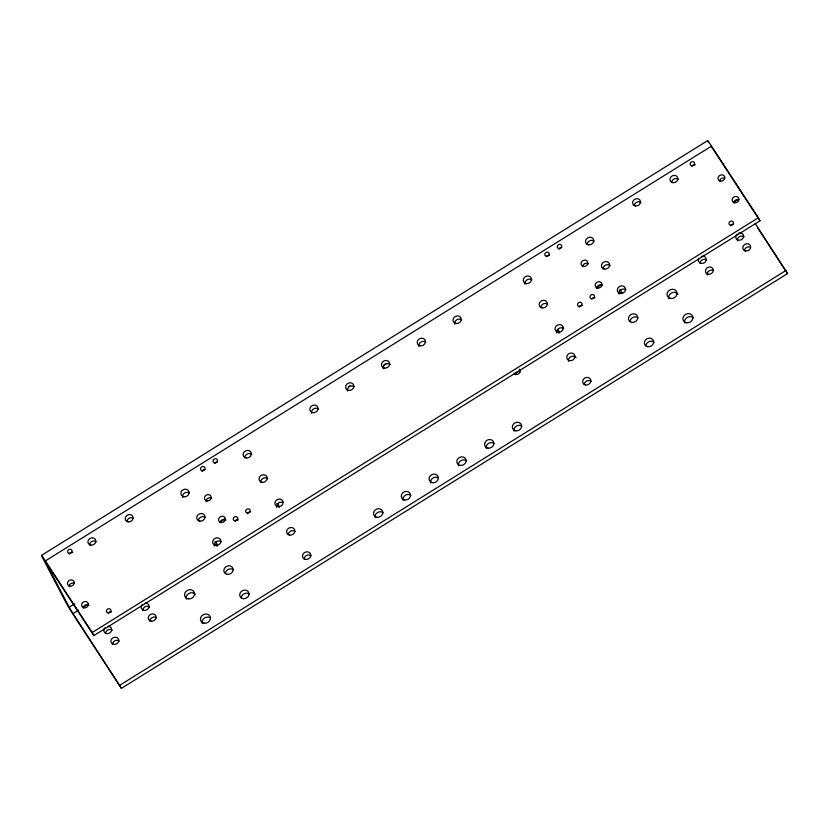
<?xml version="1.0" encoding="UTF-8"?>
<svg xmlns="http://www.w3.org/2000/svg" width="829" height="829" viewBox="0 0 829 829"><rect width="100%" height="100%" fill="white"/><g stroke="black" fill="none" stroke-linecap="round" stroke-linejoin="round"><path stroke-width="1.24" d="M41.471 555.399L707.593 140.64M121.428 688.36L74.62 616.745A12.849 0.528 58.1 0 1 65.595 601.854L42.061 556.85A12.849 0.528 58.1 0 1 45.408 560.881L711.531 146.111L758.348 217.726L759.965 220.835L93.843 635.594L45.346 561.637L70.413 609.512L121.428 688.36L787.55 273.601L755.188 223.467M69.128 607.263L74.62 603.833M72.993 613.636L78.486 610.217M82.89 607.481L88.382 604.061M220.286 521.928L224.68 519.192M596.217 287.85L601.709 284.43M733.624 202.297L738.017 199.561M93.843 635.594L92.226 632.496L758.348 217.726M119.801 685.251L785.923 270.492M712.235 147.842L711.583 147.22M712.505 148.246L759.965 220.835M757.509 227.633L787.55 273.601M45.408 560.881L92.226 632.496M708.184 142.091A12.849 0.528 58.1 0 1 711.531 146.111M454.769 324.18A4.218 3.71 -27.6 0 1 461.68 319.88M418.977 346.47A4.218 3.71 -27.6 0 1 425.888 342.17M383.174 368.76A4.218 3.71 -27.6 0 1 390.086 364.449M347.382 391.05A4.218 3.71 -27.6 0 1 354.294 386.739M311.58 413.339A4.218 3.71 -27.6 0 1 318.502 409.029M733.769 203.022A3.482 3.067 -27.6 0 1 738.888 199.83M719.634 181.396A3.482 3.067 -27.6 0 1 724.764 178.214M83.211 608.092A3.482 3.067 -27.6 0 1 89.035 605.336M69.076 586.476A3.482 3.067 -27.6 0 1 74.206 583.284M108.371 613.056A2.332 2.052 -27.6 0 1 111.49 611.999M730.691 225.954A2.332 2.052 -27.6 0 1 733.478 224.213M692.06 165.966A2.332 2.052 -27.6 0 1 695.168 164.919M69.325 554A2.332 2.052 -27.6 0 1 72.745 552.601M126.889 521.679A4.041 3.544 -27.6 0 1 133.624 518.488M89.532 544.933A4.041 3.544 -27.6 0 1 96.278 541.741M671.614 182.504A4.041 3.544 -27.6 0 1 678.35 179.313M634.258 205.758A4.041 3.544 -27.6 0 1 641.004 202.566M182.618 497.441A4.218 3.71 -27.6 0 1 189.53 493.131M198.38 520.788A4.218 3.71 -27.6 0 1 205.426 517.462M214.41 546.083A4.218 3.71 -27.6 0 1 221.333 541.783M587.139 244.514A4.218 3.71 -27.6 0 1 594.186 241.177M619.066 294.129A4.218 3.71 -27.6 0 1 625.978 289.818M603.035 268.834A4.218 3.71 -27.6 0 1 610.082 265.498M247.415 513.742A2.332 2.052 -27.6 0 1 250.213 512.001M235.198 520.975A2.332 2.052 -27.6 0 1 238.306 519.918M202.193 471.369A2.332 2.052 -27.6 0 1 204.991 469.628M214.877 463.09A2.332 2.052 -27.6 0 1 217.436 461.877M546.694 256.482A2.332 2.052 -27.6 0 1 549.254 255.27M558.912 249.26A2.332 2.052 -27.6 0 1 561.71 247.519M591.906 298.854A2.332 2.052 -27.6 0 1 595.025 297.808M579.233 307.134A2.332 2.052 -27.6 0 1 582.569 305.559M206.048 501.462A3.482 3.067 -27.6 0 1 211.644 498.281M220.172 522.809A3.482 3.067 -27.6 0 1 225.996 520.063M596.807 288.419A3.482 3.067 -27.6 0 1 602.538 285.466M582.673 266.679A3.482 3.067 -27.6 0 1 588.497 263.923M556.808 332.885A4.218 3.71 -27.6 0 1 563.73 328.585M540.777 307.59A4.218 3.71 -27.6 0 1 547.824 304.264M525.016 284.243A4.218 3.71 -27.6 0 1 531.928 279.943M244.742 457.701A4.218 3.71 -27.6 0 1 251.788 454.375M260.638 482.032A4.218 3.71 -27.6 0 1 267.684 478.696M276.668 507.327A4.218 3.71 -27.6 0 1 282.73 502.488M107.811 626.361A4.041 3.544 -27.6 0 1 111.573 630.6A4.041 3.544 -27.6 0 1 105.78 633.335A4.041 3.544 -27.6 0 1 105.014 627.688M145.158 603.108A4.041 3.544 -27.6 0 1 148.93 607.346A4.041 3.544 -27.6 0 1 143.137 610.082A4.041 3.544 -27.6 0 1 142.37 604.424M214.918 541.814A4.767 4.197 -27.6 0 1 217.043 546.456M276.896 503.504A4.218 3.71 -27.6 0 1 278.927 506.612M519.182 369.154A3.306 2.901 -27.6 0 1 518.83 373.651A3.306 2.901 -27.6 0 1 514.094 373.216M557.886 329.6A4.218 3.71 -27.6 0 1 558.922 333.175M619.574 289.849A4.767 4.197 -27.6 0 1 621.864 293.362M701.313 256.399A4.041 3.544 -27.6 0 1 706.246 259.456A4.041 3.544 -27.6 0 1 701.261 263.425A4.041 3.544 -27.6 0 1 698.909 258.316M738.67 233.136A4.041 3.544 -27.6 0 1 743.582 236.524A4.041 3.544 -27.6 0 1 737.965 240.016A4.041 3.544 -27.6 0 1 736.898 234.244M383.931 364.967A29.357 13.958 -33.2 0 1 386.127 363.662M350.004 385.786A5.14 2.446 -33.2 0 1 348.833 386.221M375.278 517.617A4.767 4.197 -27.6 0 1 377.475 512.581A4.767 4.197 -27.6 0 1 383.091 512.747M403.039 500.333A4.767 4.197 -27.6 0 1 405.246 495.286A4.767 4.197 -27.6 0 1 410.852 495.462M430.8 483.038A4.767 4.197 -27.6 0 1 433.007 478.001A4.767 4.197 -27.6 0 1 438.624 478.167M458.572 465.753A4.767 4.197 -27.6 0 1 460.779 460.717A4.767 4.197 -27.6 0 1 466.385 460.883M486.333 448.458A4.767 4.197 -27.6 0 1 488.54 443.422A4.767 4.197 -27.6 0 1 494.157 443.598M514.104 431.173A4.767 4.197 -27.6 0 1 516.312 426.137A4.767 4.197 -27.6 0 1 521.918 426.303M515.296 374.863A3.306 2.901 -27.6 0 1 520.146 371.848M684.692 322.958A5.14 4.518 -27.6 0 1 687.065 317.528A5.14 4.518 -27.6 0 1 693.106 317.714M645.978 345.962A4.767 4.197 -27.6 0 1 648.889 341.724A4.767 4.197 -27.6 0 1 653.946 342.201M584.258 384.677A4.218 3.71 -27.6 0 1 591.315 381.35M568.497 361.33A4.218 3.71 -27.6 0 1 576.062 357.755M556.611 331.849A4.218 3.71 -27.6 0 1 559.513 332.698M304.119 559.109A4.218 3.71 -27.6 0 1 311.165 555.782M288.223 534.788A4.218 3.71 -27.6 0 1 295.269 531.462M276.471 506.291A4.218 3.71 -27.6 0 1 279.373 507.13M630.081 321.642A4.767 4.197 -27.6 0 1 632.983 317.403A4.767 4.197 -27.6 0 1 638.05 317.88M618.869 292.596A4.767 4.197 -27.6 0 1 622.154 293.549M668.796 298.637A5.14 4.518 -27.6 0 1 671.759 292.886A5.14 4.518 -27.6 0 1 677.998 294.274M202.224 623.367A5.14 4.518 -27.6 0 1 204.597 617.947A5.14 4.518 -27.6 0 1 210.639 618.123M186.318 599.046A5.14 4.518 -27.6 0 1 189.292 593.295A5.14 4.518 -27.6 0 1 195.53 594.694M241.322 597.927A4.767 4.197 -27.6 0 1 244.234 593.688A4.767 4.197 -27.6 0 1 249.291 594.155M225.426 573.606A4.767 4.197 -27.6 0 1 228.327 569.368A4.767 4.197 -27.6 0 1 233.395 569.834M214.214 544.549A4.767 4.197 -27.6 0 1 217.499 545.513M112.526 644.278A4.041 3.544 -27.6 0 1 119.272 641.086M149.883 621.025A4.041 3.544 -27.6 0 1 156.619 617.833M142.816 610.217A4.041 3.544 -27.6 0 1 149.562 607.025M105.459 633.47A4.041 3.544 -27.6 0 1 112.205 630.278M707.189 275.021A4.041 3.544 -27.6 0 1 712.992 270.399M699.997 263.28A4.041 3.544 -27.6 0 1 706.733 260.099M744.411 250.835A4.041 3.544 -27.6 0 1 750.338 247.146M737.468 240.959A4.041 3.544 -27.6 0 1 744.09 236.835M376.915 517.255A4.767 4.197 -27.6 0 0 382.656 511.462A4.767 4.197 -27.6 0 0 374.884 510.249A4.767 4.197 -27.6 0 0 376.915 517.255M404.676 499.97A4.767 4.197 -27.6 0 0 410.417 494.177A4.767 4.197 -27.6 0 0 402.656 492.954A4.767 4.197 -27.6 0 0 404.676 499.97M432.448 482.675A4.767 4.197 -27.6 0 0 438.189 476.882A4.767 4.197 -27.6 0 0 430.417 475.67A4.767 4.197 -27.6 0 0 432.448 482.675M460.209 465.39A4.767 4.197 -27.6 0 0 465.95 459.598A4.767 4.197 -27.6 0 0 458.188 458.385A4.767 4.197 -27.6 0 0 460.209 465.39M487.98 448.106A4.767 4.197 -27.6 0 0 493.721 442.313A4.767 4.197 -27.6 0 0 485.949 441.09A4.767 4.197 -27.6 0 0 487.98 448.106M515.742 430.811A4.767 4.197 -27.6 0 0 521.482 425.018A4.767 4.197 -27.6 0 0 513.711 423.806A4.767 4.197 -27.6 0 0 515.742 430.811M113.801 644.423A4.041 3.544 -27.6 0 0 118.651 639.522A4.041 3.544 -27.6 0 0 112.081 638.496A4.041 3.544 -27.6 0 0 113.801 644.423M151.147 621.17A4.041 3.544 -27.6 0 0 156.007 616.268A4.041 3.544 -27.6 0 0 149.438 615.242A4.041 3.544 -27.6 0 0 151.147 621.17M188.214 598.89A5.14 4.518 -27.6 0 0 194.4 592.662A5.14 4.518 -27.6 0 0 186.028 591.346A5.14 4.518 -27.6 0 0 188.214 598.89M204.121 623.211A5.14 4.518 -27.6 0 0 210.297 616.983A5.14 4.518 -27.6 0 0 201.934 615.667A5.14 4.518 -27.6 0 0 204.121 623.211M243.115 598.662A4.767 4.197 -27.6 0 0 248.855 592.87A4.767 4.197 -27.6 0 0 241.094 591.657A4.767 4.197 -27.6 0 0 243.115 598.662M227.219 574.342A4.767 4.197 -27.6 0 0 232.959 568.549A4.767 4.197 -27.6 0 0 225.198 567.337A4.767 4.197 -27.6 0 0 227.219 574.342M289.622 535.088A4.218 3.71 -27.6 0 0 294.699 529.959A4.218 3.71 -27.6 0 0 287.829 528.881A4.218 3.71 -27.6 0 0 289.622 535.088M305.518 559.409A4.218 3.71 -27.6 0 0 310.595 554.28A4.218 3.71 -27.6 0 0 303.725 553.212A4.218 3.71 -27.6 0 0 305.518 559.409M569.761 360.646A4.218 3.71 -27.6 0 0 574.839 355.527A4.218 3.71 -27.6 0 0 567.969 354.449A4.218 3.71 -27.6 0 0 569.761 360.646M585.657 384.977A4.218 3.71 -27.6 0 0 590.735 379.848A4.218 3.71 -27.6 0 0 583.865 378.77A4.218 3.71 -27.6 0 0 585.657 384.977M631.874 322.377A4.767 4.197 -27.6 0 0 637.615 316.595A4.767 4.197 -27.6 0 0 629.843 315.372A4.767 4.197 -27.6 0 0 631.874 322.377M647.77 346.698A4.767 4.197 -27.6 0 0 653.511 340.916A4.767 4.197 -27.6 0 0 645.75 339.693A4.767 4.197 -27.6 0 0 647.77 346.698M686.588 322.802A5.14 4.518 -27.6 0 0 692.764 316.564A5.14 4.518 -27.6 0 0 684.402 315.258A5.14 4.518 -27.6 0 0 686.588 322.802M670.692 298.481A5.14 4.518 -27.6 0 0 676.868 292.243A5.14 4.518 -27.6 0 0 668.506 290.938A5.14 4.518 -27.6 0 0 670.692 298.481M708.329 274.244A4.041 3.544 -27.6 0 0 713.189 269.342A4.041 3.544 -27.6 0 0 706.609 268.306A4.041 3.544 -27.6 0 0 708.329 274.244M745.675 250.98A4.041 3.544 -27.6 0 0 750.535 246.078A4.041 3.544 -27.6 0 0 743.965 245.052A4.041 3.544 -27.6 0 0 745.675 250.98M456.033 323.507A4.218 3.71 -27.6 0 0 461.111 318.377A4.218 3.71 -27.6 0 0 454.24 317.3A4.218 3.71 -27.6 0 0 456.033 323.507M420.241 345.797A4.218 3.71 -27.6 0 0 425.318 340.667A4.218 3.71 -27.6 0 0 418.448 339.589A4.218 3.71 -27.6 0 0 420.241 345.797M384.438 368.076A4.218 3.71 -27.6 0 0 389.516 362.957A4.218 3.71 -27.6 0 0 382.646 361.879A4.218 3.71 -27.6 0 0 384.438 368.076M348.646 390.366A4.218 3.71 -27.6 0 0 353.724 385.247A4.218 3.71 -27.6 0 0 346.854 384.169A4.218 3.71 -27.6 0 0 348.646 390.366M312.854 412.655A4.218 3.71 -27.6 0 0 317.932 407.536A4.218 3.71 -27.6 0 0 311.051 406.459A4.218 3.71 -27.6 0 0 312.854 412.655M84.081 607.792A3.482 3.067 -27.6 0 0 88.278 603.564A3.482 3.067 -27.6 0 0 82.599 602.673A3.482 3.067 -27.6 0 0 84.081 607.792M69.957 586.176A3.482 3.067 -27.6 0 0 74.144 581.948A3.482 3.067 -27.6 0 0 68.465 581.056A3.482 3.067 -27.6 0 0 69.957 586.176M734.639 202.722A3.482 3.067 -27.6 0 0 738.836 198.494A3.482 3.067 -27.6 0 0 733.157 197.603A3.482 3.067 -27.6 0 0 734.639 202.722M720.515 181.105A3.482 3.067 -27.6 0 0 724.701 176.867A3.482 3.067 -27.6 0 0 719.033 175.986A3.482 3.067 -27.6 0 0 720.515 181.105M108.112 612.9A2.332 2.052 -27.6 0 0 110.91 610.071A2.332 2.052 -27.6 0 0 107.117 609.481A2.332 2.052 -27.6 0 0 108.112 612.9M69.108 553.42A2.332 2.052 -27.6 0 0 72.082 550.746A2.332 2.052 -27.6 0 0 68.361 549.928A2.332 2.052 -27.6 0 0 69.108 553.42M691.79 165.821A2.332 2.052 -27.6 0 0 694.588 162.992A2.332 2.052 -27.6 0 0 690.795 162.401A2.332 2.052 -27.6 0 0 691.79 165.821M730.65 225.27A2.332 2.052 -27.6 0 0 733.458 222.441A2.332 2.052 -27.6 0 0 729.665 221.851A2.332 2.052 -27.6 0 0 730.65 225.27M672.879 182.649A4.041 3.544 -27.6 0 0 677.739 177.748A4.041 3.544 -27.6 0 0 671.158 176.722A4.041 3.544 -27.6 0 0 672.879 182.649M635.522 205.903A4.041 3.544 -27.6 0 0 640.382 201.001A4.041 3.544 -27.6 0 0 633.812 199.976A4.041 3.544 -27.6 0 0 635.522 205.903M128.153 521.824A4.041 3.544 -27.6 0 0 133.013 516.923A4.041 3.544 -27.6 0 0 126.433 515.897A4.041 3.544 -27.6 0 0 128.153 521.824M90.796 545.078A4.041 3.544 -27.6 0 0 95.656 540.176A4.041 3.544 -27.6 0 0 89.086 539.151A4.041 3.544 -27.6 0 0 90.796 545.078M620.33 293.445A4.218 3.71 -27.6 0 0 625.408 288.326A4.218 3.71 -27.6 0 0 618.538 287.248A4.218 3.71 -27.6 0 0 620.33 293.445M588.538 244.804A4.218 3.71 -27.6 0 0 593.616 239.685A4.218 3.71 -27.6 0 0 586.745 238.607A4.218 3.71 -27.6 0 0 588.538 244.804M604.434 269.124A4.218 3.71 -27.6 0 0 609.512 264.005A4.218 3.71 -27.6 0 0 602.642 262.928A4.218 3.71 -27.6 0 0 604.434 269.124M199.779 521.089A4.218 3.71 -27.6 0 0 204.856 515.959A4.218 3.71 -27.6 0 0 197.986 514.882A4.218 3.71 -27.6 0 0 199.779 521.089M183.883 496.758A4.218 3.71 -27.6 0 0 188.96 491.638A4.218 3.71 -27.6 0 0 182.09 490.561A4.218 3.71 -27.6 0 0 183.883 496.758M215.675 545.409A4.218 3.71 -27.6 0 0 220.752 540.28A4.218 3.71 -27.6 0 0 213.882 539.213A4.218 3.71 -27.6 0 0 215.675 545.409M591.647 298.709A2.332 2.052 -27.6 0 0 594.445 295.88A2.332 2.052 -27.6 0 0 590.652 295.29A2.332 2.052 -27.6 0 0 591.647 298.709M579.191 306.461A2.332 2.052 -27.6 0 0 581.999 303.632A2.332 2.052 -27.6 0 0 578.207 303.041A2.332 2.052 -27.6 0 0 579.191 306.461M546.425 256.327A2.332 2.052 -27.6 0 0 549.223 253.508A2.332 2.052 -27.6 0 0 545.43 252.907A2.332 2.052 -27.6 0 0 546.425 256.327M558.87 248.576A2.332 2.052 -27.6 0 0 561.679 245.747A2.332 2.052 -27.6 0 0 557.886 245.156A2.332 2.052 -27.6 0 0 558.87 248.576M247.374 513.068A2.332 2.052 -27.6 0 0 250.182 510.239A2.332 2.052 -27.6 0 0 246.389 509.648A2.332 2.052 -27.6 0 0 247.374 513.068M234.928 520.819A2.332 2.052 -27.6 0 0 237.726 517.99A2.332 2.052 -27.6 0 0 233.933 517.4A2.332 2.052 -27.6 0 0 234.928 520.819M202.152 470.685A2.332 2.052 -27.6 0 0 204.96 467.867A2.332 2.052 -27.6 0 0 201.167 467.266A2.332 2.052 -27.6 0 0 202.152 470.685M214.607 462.934A2.332 2.052 -27.6 0 0 217.416 460.105A2.332 2.052 -27.6 0 0 213.613 459.515A2.332 2.052 -27.6 0 0 214.607 462.934M597.813 288.015A3.482 3.067 -27.6 0 0 601.844 283.653A3.482 3.067 -27.6 0 0 596.103 282.979A3.482 3.067 -27.6 0 0 597.813 288.015M583.554 266.378A3.482 3.067 -27.6 0 0 587.751 262.151A3.482 3.067 -27.6 0 0 582.072 261.259A3.482 3.067 -27.6 0 0 583.554 266.378M221.042 522.519A3.482 3.067 -27.6 0 0 225.239 518.28A3.482 3.067 -27.6 0 0 219.561 517.4A3.482 3.067 -27.6 0 0 221.042 522.519M207.198 500.934A3.482 3.067 -27.6 0 0 211.022 496.416A3.482 3.067 -27.6 0 0 205.229 495.991A3.482 3.067 -27.6 0 0 207.198 500.934M558.083 332.211A4.218 3.71 -27.6 0 0 563.16 327.092A4.218 3.71 -27.6 0 0 556.28 326.015A4.218 3.71 -27.6 0 0 558.083 332.211M542.176 307.891A4.218 3.71 -27.6 0 0 547.254 302.772A4.218 3.71 -27.6 0 0 540.384 301.694A4.218 3.71 -27.6 0 0 542.176 307.891M526.28 283.57A4.218 3.71 -27.6 0 0 531.358 278.44A4.218 3.71 -27.6 0 0 524.488 277.373A4.218 3.71 -27.6 0 0 526.28 283.57M246.14 458.002A4.218 3.71 -27.6 0 0 251.218 452.883A4.218 3.71 -27.6 0 0 244.337 451.805A4.218 3.71 -27.6 0 0 246.14 458.002M262.037 482.323A4.218 3.71 -27.6 0 0 267.114 477.203A4.218 3.71 -27.6 0 0 260.244 476.126A4.218 3.71 -27.6 0 0 262.037 482.323M277.933 506.643A4.218 3.71 -27.6 0 0 283.01 501.524A4.218 3.71 -27.6 0 0 276.14 500.447A4.218 3.71 -27.6 0 0 277.933 506.643"/></g></svg>
